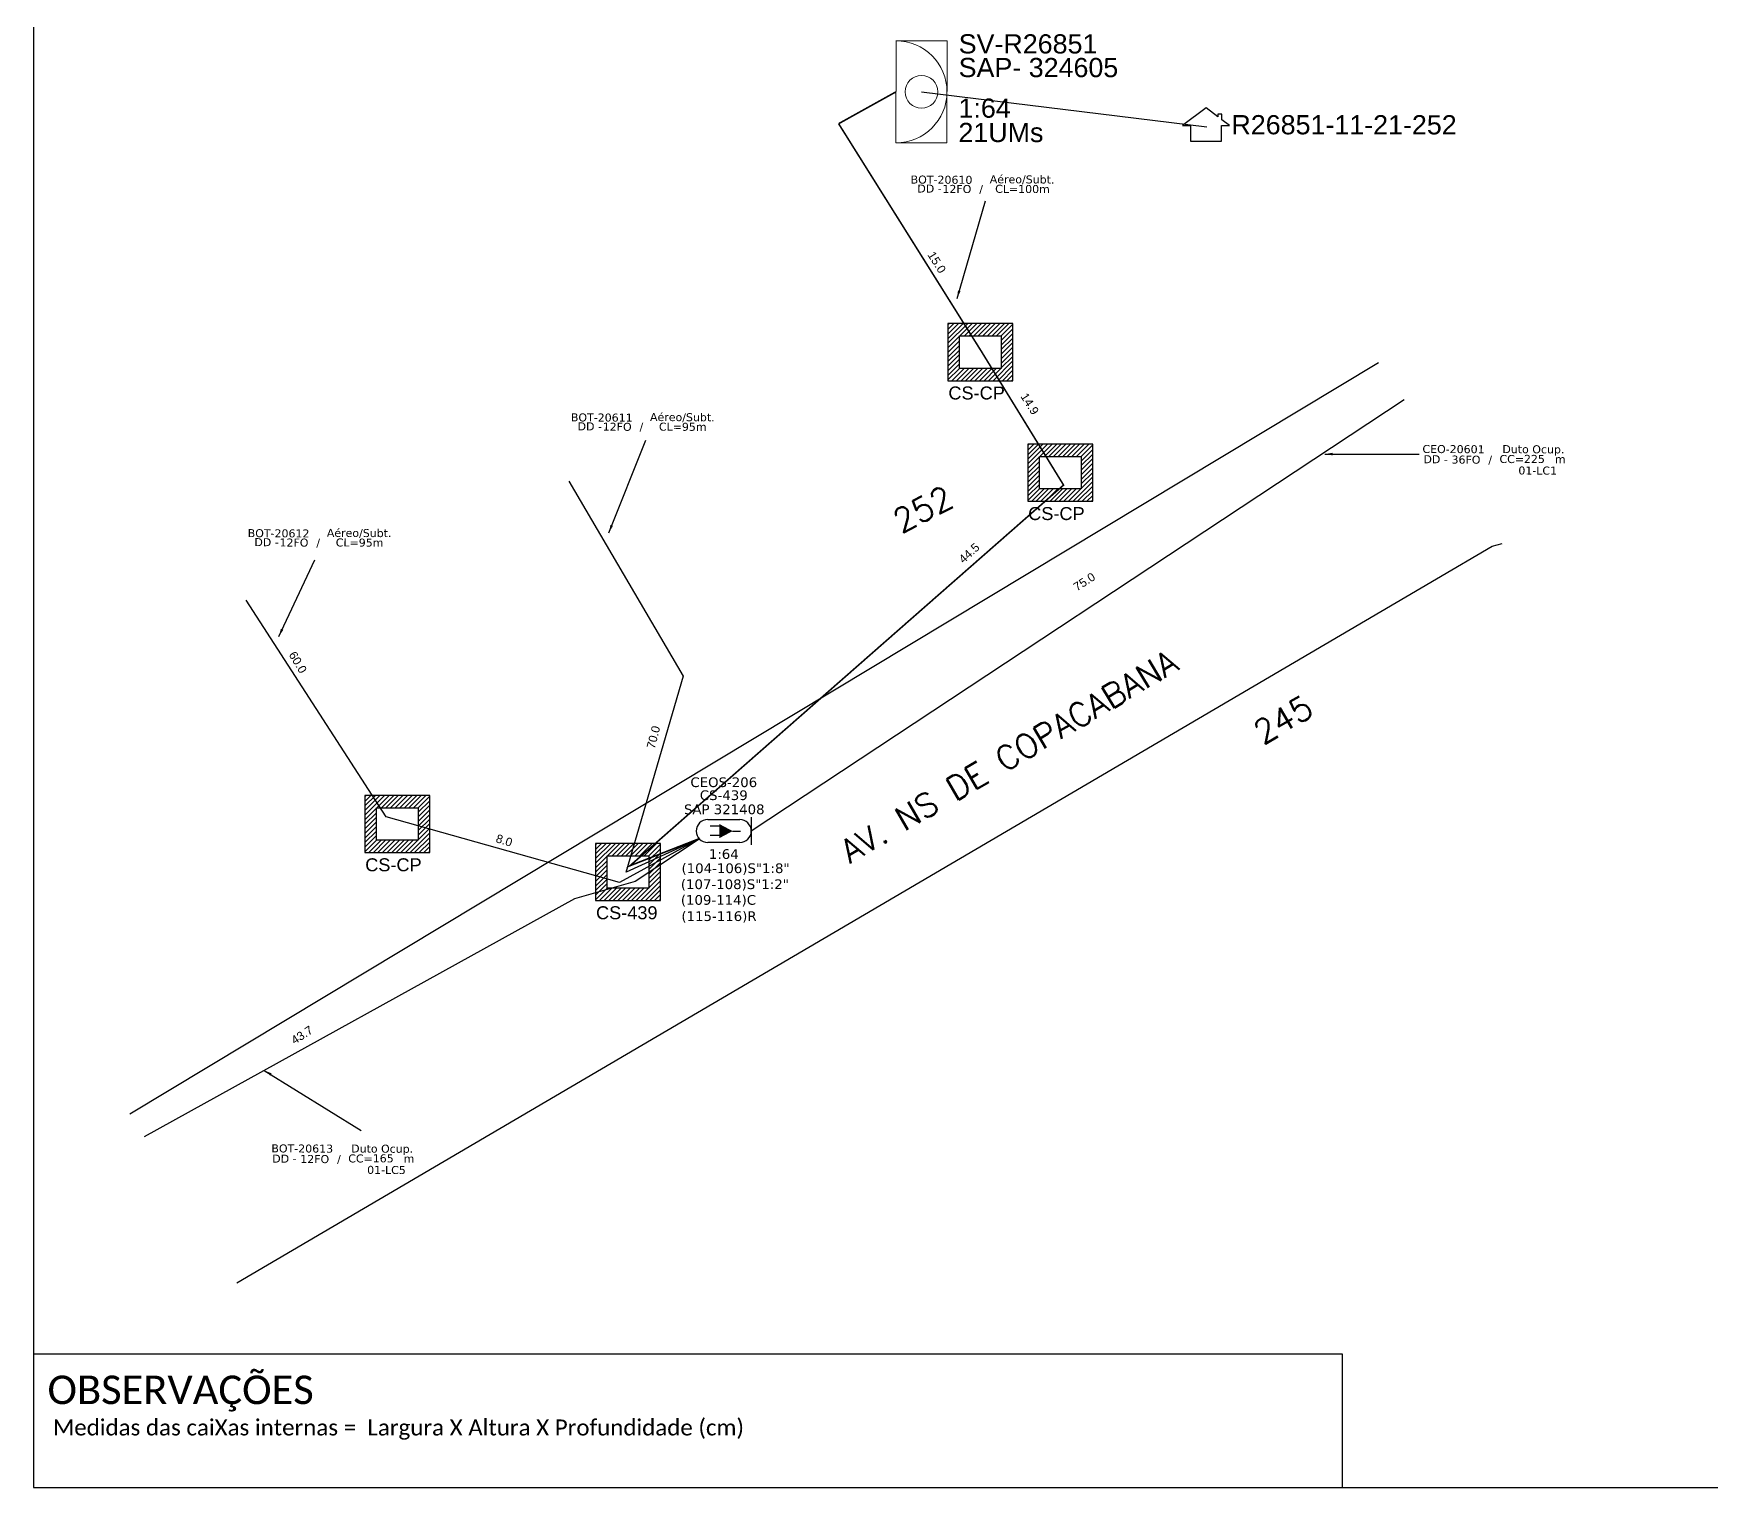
# Model space of a CAD drawing. Extents: x -89 to 749, y 705 to 1299.
# Drawn here: x -89.3 to 330, y 705 to 1068.5 of the extents above; entities that cross this region are included whole.
import ezdxf
from ezdxf.enums import TextEntityAlignment as Align

# ---------------------------------------------------------------- set-up
doc = ezdxf.new("R2010")
doc.units = 0
for name, color, linetype in [('10.1-Caixas Subterrâneas', 5, 'Continuous'), ('20.4-CEOS', 1, 'Continuous'), ('CAP a instalar', 1, 'Continuous'), ('FOLHAS', 7, 'Continuous'), ('label_cabos', 7, 'Continuous'), ('Legenda', 1, 'Continuous'), ('MUB', 252, 'Continuous'), ('surveys legendas', 7, 'Continuous')]:
    doc.layers.add(name, color=color, linetype=linetype)
doc.layers.add("20.0-LEGENDA DOS CDO'S", color=1, linetype='Continuous', lineweight=0)
doc.layers.add('20.1-CDO_INTERIOR', color=1, linetype='Continuous', lineweight=0)
doc.layers.add('EXTRA', color=50, linetype='Continuous', plot=False)
doc.styles.add('ARIAL', font='arial.ttf')
doc.styles.add('ROMANS', font='romans')
doc.styles.add('siredit', font='verdana.ttf')
doc.styles.add('TELEMAR-RJ', font='arial.ttf')
doc.styles.add('WMF-Calibri0', font='calibri.ttf')
doc.linetypes.add('FENCELINE1', pattern='A,0.25,-0.1,[133,ltypeshp.shx,S=0.1,R=0,X=-0.1,Y=0],-0.1,1', length=1.45)
doc.dimstyles.new('CC', dxfattribs={"dimtxt": 1, "dimasz": 2, "dimexe": 0.18, "dimexo": 0.0625, "dimgap": 0.09, "dimtad": 0, "dimdec": 0, "dimrnd": 1, "dimzin": 0, "dimdsep": 46, "dimtxsty": 'siredit', "dimblk": 'NONE', "dimcen": 0, "dimse1": 1, "dimse2": 1, "dimsd1": 1, "dimsd2": 1, "dimclrt": 7, "dimadec": 0, "dimazin": 0, "dimtfac": 1, "dimtdec": 0, "dimtofl": 0, "dimtmove": 0, "dimatfit": 3, "dimfxl": 0, "dimtolj": 1, "dimtzin": 0, "dimarcsym": 0})

# ---------------------------------------------------------------- blocks, each defined once
blk = doc.blocks.new('*X58')
at = {"color": 0, "linetype": 'Continuous'}
for p, q in [((-1.25, 0.34099), (-0.49099, 1.1)), ((-1.25, 0.517767), (-0.667767, 1.1)), ((-1.25, 0.694544), (-0.844544, 1.1)), ((-1.25, 0.87132), (-1.02132, 1.1)), ((-1.25, 1.048097), (-1.198097, 1.1)), ((-0.789214, 0.625), (-0.314214, 1.1)), ((-0.612437, 0.625), (-0.137437, 1.1)), ((-0.43566, 0.625), (0.03934, 1.1)), ((-0.258883, 0.625), (0.216117, 1.1)), ((-0.082107, 0.625), (0.392893, 1.1)), ((0.09467, 0.625), (0.56967, 1.1)), ((0.271447, 0.625), (0.746447, 1.1)), ((0.448223, 0.625), (0.923223, 1.1)), ((0.625, 0.625), (1.1, 1.1)), ((0.801777, 0.625), (1.25, 1.073223)), ((0.8035, 0.449947), (1.25, 0.896447)), ((0.8035, 0.27317), (1.25, 0.71967)), ((-1.25, 0.164214), (-0.8035, 0.610714)), ((-1.25, -0.012563), (-0.8035, 0.433937)), ((-1.25, -0.18934), (-0.8035, 0.25716)), ((-1.25, -0.366117), (-0.8035, 0.080383)), ((0.8035, 0.096393), (1.25, 0.542893)), ((0.8035, -0.080383), (1.25, 0.366117)), ((0.8035, -0.25716), (1.25, 0.18934)), ((0.8035, -0.433937), (1.25, 0.012563)), ((-1.25, -0.542893), (-0.8035, -0.096393)), ((-1.25, -0.71967), (-0.8035, -0.27317)), ((-1.25, -0.896447), (-0.8035, -0.449947)), ((-1.25, -1.073223), (-0.801777, -0.625)), ((-1.1, -1.1), (-0.625, -0.625)), ((-0.923223, -1.1), (-0.448223, -0.625)), ((-0.746447, -1.1), (-0.271447, -0.625)), ((-0.56967, -1.1), (-0.09467, -0.625)), ((-0.392893, -1.1), (0.082107, -0.625)), ((-0.216117, -1.1), (0.258883, -0.625)), ((-0.03934, -1.1), (0.43566, -0.625)), ((0.137437, -1.1), (0.612437, -0.625)), ((0.314214, -1.1), (0.789214, -0.625)), ((0.49099, -1.1), (1.25, -0.34099)), ((0.667767, -1.1), (1.25, -0.517767)), ((0.8035, -0.610714), (1.25, -0.164214)), ((0.844544, -1.1), (1.25, -0.694544)), ((1.02132, -1.1), (1.25, -0.87132)), ((1.198097, -1.1), (1.25, -1.048097))]:
    blk.add_line(p, q, dxfattribs=at)
blk = doc.blocks.new('MANHOLE_MQ')
at = {"color": 0, "linetype": 'Continuous'}
for p, q in [((0.00000623, 0.00000569), (-0.00000627, 0.00000569)), ((-0.00000627, 0.00000569), (-0.00000627, -0.00000531)), ((-0.00000404, 0.00000331), (0.00000399, 0.00000331)), ((-0.00000404, -0.00000294), (-0.00000404, 0.00000331)), ((0.00000399, 0.00000331), (0.00000399, -0.00000294)), ((0.00000623, -0.00000531), (0.00000623, 0.00000569)), ((0.00000399, -0.00000294), (-0.00000404, -0.00000294)), ((0.00000399, -0.00000294), (0.00000399, -0.00000294)), ((-0.00000627, -0.00000531), (0.00000623, -0.00000531))]:
    blk.add_line(p, q, dxfattribs=at)
at = {"color": 0, "linetype": 'Continuous', "xscale": 5e-06, "yscale": 5e-06, "zscale": 1e-05}
blk.add_blockref('*X58', (-0.00000002, 0.00000019), dxfattribs=at)
blk = doc.blocks.new('*U65')
at = {"layer": '20.4-CEOS', "color": 7, "style": 'siredit'}
for tag, p in [('FIBRAS_SPLITTER', (0, 0)), ('FIBRAS_TOP_C', (0, -4.13)), ('RESERVA_FINAIS', (0, -5.46))]:
    blk.add_attdef(tag, p, '', height=1.01, dxfattribs=at)
for tag, p, flags in [('ID_ATIVIDADE', (0, -6.77), 3), ('QTDE', (0, -9.4), 1), ('FATOR', (0, -8.09), 1), ('FID', (0, -10.71), 1)]:
    blk.add_attdef(tag, p, '', height=1.01, dxfattribs=dict(at, flags=flags))
blk = doc.blocks.new('*U66')
at = {"layer": '20.4-CEOS', "color": 7, "style": 'siredit'}
blk.add_attdef('FIBRAS_SPLITTER', (0, 0), '', height=1.01, dxfattribs=at)
for tag, p, flags in [('ID_ATIVIDADE', (0, -1.48), 3), ('QTDE', (0, -4.11), 1), ('FATOR', (0, -2.79), 1), ('FID', (0, -5.42), 1)]:
    blk.add_attdef(tag, p, '', height=1.01, dxfattribs=dict(at, flags=flags))
blk = doc.blocks.new('_None')
blk = doc.blocks.new('Inst CB DT OCUP CFOA-SM-DD-S-12')
at = {"layer": 'label_cabos', "color": 0, "style": 'siredit'}
for tag, flags, p in [('ID_ATIVIDADE', 3, (1.31, 2.67)), ('FATOR', 1, (11.56, 2.55))]:
    blk.add_attdef(tag, text='', height=1, rotation=359.69, dxfattribs=dict(at, flags=flags)).set_placement(p, align=Align.MIDDLE_CENTER)
for tag, p in [('TIPO_CABO', (1.11, 0)), ('DESTINO_CABO', (3.13, 1.26)), ('CABO', (4.69, -0.05)), ('/', (7.71, -0.05)), ('LANCE', (10.41, 0.02)), ('TIPO_CABO', (13.11, 1.24)), ('UND', (16.46, 0)), ('FID', (13.65, -1.41))]:
    blk.add_attdef(tag, text='', height=1, rotation=359.69, dxfattribs=at).set_placement(p, align=Align.MIDDLE_CENTER)
blk.add_attdef('QTDE', (11.93, -0.45), '', height=1, rotation=359.69, dxfattribs=at)
blk = doc.blocks.new('LEGENDA DOS CABOS')
at = {"layer": 'EXTRA', "color": 0, "style": 'siredit'}
for tag, p in [('ID', (4.6, 0.97)), ('XX', (9.03, 0.97))]:
    blk.add_attdef(tag, text='', height=0.48, rotation=359.69, dxfattribs=at).set_placement(p, align=Align.MIDDLE_CENTER)
at = {"layer": 'Legenda', "color": 0, "style": 'siredit'}
for tag, p in [('TIPO_CABO', (1.31, 0)), ('CABO', (4.69, -0.05)), ('/', (6.81, -0.05)), ('METROS', (10.03, -0.05))]:
    blk.add_attdef(tag, text='', height=0.8, rotation=359.69, dxfattribs=at).set_placement(p, align=Align.MIDDLE_CENTER)
blk = doc.blocks.new('Inst CB DT OCUP CFOA-SM-DD-S-36')
at = {"layer": 'label_cabos', "color": 0, "style": 'siredit'}
for tag, flags, p in [('ID_ATIVIDADE', 3, (1.31, 2.67)), ('FATOR', 1, (11.56, 2.55))]:
    blk.add_attdef(tag, text='', height=1, rotation=359.69, dxfattribs=dict(at, flags=flags)).set_placement(p, align=Align.MIDDLE_CENTER)
for tag, p in [('TIPO_CABO', (1.11, 0)), ('DESTINO_CABO', (3.13, 1.26)), ('CABO', (4.69, -0.05)), ('/', (7.71, -0.05)), ('LANCE', (10.41, 0.02)), ('TIPO_CABO', (13.11, 1.24)), ('UND', (16.46, 0)), ('FID', (13.65, -1.41))]:
    blk.add_attdef(tag, text='', height=1, rotation=359.69, dxfattribs=at).set_placement(p, align=Align.MIDDLE_CENTER)
blk.add_attdef('QTDE', (11.93, -0.45), '', height=1, rotation=359.69, dxfattribs=at)

msp = doc.modelspace()

# ---------------------------------------------------------------- linework, layer by layer
msp.add_lwpolyline([(-89.32, 705.02), (749.25, 705.02), (749.25, 1299.02), (-89.32, 1299.02), (-89.32, 705.02)])
at = {"color": 4}
msp.add_lwpolyline([(132.57, 1053.96), (203.83, 1045.18)], dxfattribs=at)
at = {"color": 7}
msp.add_lwpolyline([(206.6, 1047.72), (203.67, 1049.94), (197.82, 1045.5), (199.82, 1045.5), (199.82, 1041.63), (207.52, 1041.63), (207.52, 1045.5), (209.52, 1045.5), (207.6, 1046.95), (207.6, 1048.35), (206.6, 1048.35)], close=True, dxfattribs=at)
for points in [[(-89.24, 738.47), (237.71, 738.47)], [(237.71, 738.47), (237.71, 705.02)]]:
    msp.add_lwpolyline(points, dxfattribs=at)
at = {"layer": '20.1-CDO_INTERIOR', "color": 1, "lineweight": 18}
msp.add_lwpolyline([(138.94, 1041.2), (138.95, 1066.7), (126.2, 1066.71), (126.19, 1041.21)], close=True, dxfattribs=at)
msp.add_circle((132.57, 1053.96), 4.08, dxfattribs=at)
msp.add_arc((126.19, 1053.96), 12.75, 269.9724, 89.9724, dxfattribs=at)
at = {"layer": '20.4-CEOS', "color": 5}
for p, q in [((79.15, 871.99), (87.17, 871.99)), ((87.17, 866.27), (79.15, 866.27))]:
    msp.add_line(p, q, dxfattribs=at)
for points in [[(90.03, 872.58), (90.03, 865.68)], [(82.21, 870.38), (79.77, 870.38)], [(82.21, 868), (79.77, 868)], [(85.37, 869.13), (87.3, 869.13)]]:
    msp.add_lwpolyline(points, dxfattribs=at)
msp.add_lwpolyline([(85.37, 869.13, 0, 3.53, 0), (82.06, 869.13, 3.53, 3.53, 0)], format="xyseb", dxfattribs=at)
for centre, start, end in [((79.15, 869.13), 90, 270), ((87.17, 869.13), 270, 90)]:
    msp.add_arc(centre, 2.86, start, end, dxfattribs=at)
at = {"layer": 'CAP a instalar', "color": 1, "linetype": 'FENCELINE1', "ltscale": 5, "const_width": 0.4}
for points in [[(126.19, 1053.96), (111.86, 1045.99)], [(77, 867.23), (59.73, 860.47), (168.07, 955.64), (147.64, 988.89), (111.86, 1045.99)]]:
    msp.add_lwpolyline(points, dxfattribs=at)
at = {"layer": 'CAP a instalar', "color": 7, "linetype": 'FENCELINE1', "ltscale": 5}
for points in [[(253.17, 976.95), (90.03, 869.13)], [(44.46, 956.63), (72.98, 907.9), (58.7, 858.76)], [(76.99, 867.21), (57.11, 856.28), (-1.21, 872.68), (-36.23, 926.83)], [(76.98, 867.14), (60.99, 856.5), (45.86, 852.22)], [(77, 867.23), (58.78, 858.84)], [(45.86, 852.22), (-61.65, 792.72)]]:
    msp.add_lwpolyline(points, dxfattribs=at)
at = {"layer": 'MUB', "color": 3}
for points in [[(-65.26, 798.42), (246.79, 986.32)], [(-38.53, 756.2), (275.21, 940.35), (277.63, 941.03)]]:
    msp.add_lwpolyline(points, dxfattribs=at)

# ---------------------------------------------------------------- block references
at = {"color": 0, "lineweight": 0}
ref = msp.add_blockref('Inst CB DT OCUP CFOA-SM-DD-S-36', (259.25, 962.1), dxfattribs=dict(at, xscale=2, yscale=2, zscale=2))
ref.add_attrib('DESTINO_CABO', 'CEO-20601', dxfattribs={"layer": 'label_cabos', "color": 0, "height": 2, "rotation": 359.69, "style": 'siredit'}).set_placement((265.52, 964.63), align=Align.MIDDLE_CENTER)
ref.add_attrib('TIPO_CABO', 'Duto Ocup.', dxfattribs={"layer": 'label_cabos', "color": 0, "height": 2, "rotation": 359.69, "style": 'siredit'}).set_placement((285.47, 964.59), align=Align.MIDDLE_CENTER)
ref.add_attrib('/', '/', dxfattribs={"layer": 'label_cabos', "color": 0, "height": 2, "rotation": 359.69, "style": 'siredit'}).set_placement((274.68, 962), align=Align.MIDDLE_CENTER)
ref.add_attrib('FID', '01-LC1', dxfattribs={"layer": 'label_cabos', "color": 0, "height": 2, "rotation": 359.69, "style": 'siredit'}).set_placement((286.55, 959.27), align=Align.MIDDLE_CENTER)
ref.add_attrib('LANCE', 'CC=', dxfattribs={"layer": 'label_cabos', "color": 0, "height": 2, "rotation": 359.69, "style": 'siredit'}).set_placement((280.07, 962.15), align=Align.MIDDLE_CENTER)
ref.add_attrib('UND', 'm', dxfattribs={"layer": 'label_cabos', "color": 0, "height": 2, "rotation": 359.69, "style": 'siredit'}).set_placement((292.18, 962.11), align=Align.MIDDLE_CENTER)
ref.add_attrib('CABO', '36FO', dxfattribs={"layer": 'label_cabos', "color": 0, "height": 2, "rotation": 359.69, "style": 'siredit'}).set_placement((268.63, 962), align=Align.MIDDLE_CENTER)
ref.add_attrib('TIPO_CABO', 'DD - ', dxfattribs={"layer": 'label_cabos', "color": 0, "height": 2, "rotation": 359.69, "style": 'siredit'}).set_placement((261.48, 962.09), align=Align.MIDDLE_CENTER)
ref.add_attrib('QTDE', '225', (283.11, 961.19), dxfattribs={"layer": 'label_cabos', "color": 0, "height": 2, "rotation": 359.69, "style": 'siredit'})
ref = msp.add_blockref('Inst CB DT OCUP CFOA-SM-DD-S-12', (-28.43, 787.24), dxfattribs=dict(at, xscale=2, yscale=2, zscale=2))
ref.add_attrib('DESTINO_CABO', 'BOT-20613', dxfattribs={"layer": 'label_cabos', "color": 0, "height": 2, "rotation": 359.69, "style": 'siredit'}).set_placement((-22.17, 789.77), align=Align.MIDDLE_CENTER)
ref.add_attrib('TIPO_CABO', 'Duto Ocup.', dxfattribs={"layer": 'label_cabos', "color": 0, "height": 2, "rotation": 359.69, "style": 'siredit'}).set_placement((-2.21, 789.73), align=Align.MIDDLE_CENTER)
ref.add_attrib('/', '/', dxfattribs={"layer": 'label_cabos', "color": 0, "height": 2, "rotation": 359.69, "style": 'siredit'}).set_placement((-13, 787.14), align=Align.MIDDLE_CENTER)
ref.add_attrib('FID', '01-LC5', dxfattribs={"layer": 'label_cabos', "color": 0, "height": 2, "rotation": 359.69, "style": 'siredit'}).set_placement((-1.13, 784.41), align=Align.MIDDLE_CENTER)
ref.add_attrib('LANCE', 'CC=', dxfattribs={"layer": 'label_cabos', "color": 0, "height": 2, "rotation": 359.69, "style": 'siredit'}).set_placement((-7.61, 787.28), align=Align.MIDDLE_CENTER)
ref.add_attrib('UND', 'm', dxfattribs={"layer": 'label_cabos', "color": 0, "height": 2, "rotation": 359.69, "style": 'siredit'}).set_placement((4.5, 787.24), align=Align.MIDDLE_CENTER)
ref.add_attrib('CABO', '12FO', dxfattribs={"layer": 'label_cabos', "color": 0, "height": 2, "rotation": 359.69, "style": 'siredit'}).set_placement((-19.06, 787.14), align=Align.MIDDLE_CENTER)
ref.add_attrib('TIPO_CABO', 'DD - ', dxfattribs={"layer": 'label_cabos', "color": 0, "height": 2, "rotation": 359.69, "style": 'siredit'}).set_placement((-26.2, 787.23), align=Align.MIDDLE_CENTER)
ref.add_attrib('QTDE', '165', (-4.57, 786.33), dxfattribs={"layer": 'label_cabos', "color": 0, "height": 2, "rotation": 359.69, "style": 'siredit'})
at = {"layer": '10.1-Caixas Subterrâneas', "color": 30, "xscale": 1297058.320286058, "yscale": 1297058.320286058, "zscale": 1297058.320286058, "rotation": 180.0000000000633}
for p in [(147.27, 989.12), (167.22, 958.97), (1.55, 871.15), (59.22, 859.16)]:
    msp.add_blockref('MANHOLE_MQ', p, dxfattribs=at)
at = {"layer": '20.4-CEOS', "color": 5, "lineweight": 0}
ref = msp.add_blockref('*U65', (72.6, 858.63), dxfattribs=dict(at, xscale=2.4, yscale=2.4, zscale=2.4))
ref.add_attrib('FIBRAS_SPLITTER', '(104-106)S"1:8"', (72.6, 858.63), dxfattribs={"color": 5, "height": 2.4232, "style": 'siredit'})
ref.add_attrib('FIBRAS_TOP_C', '(109-114)C', (72.43, 850.71), dxfattribs={"color": 5, "height": 2.423, "style": 'siredit'})
ref.add_attrib('RESERVA_FINAIS', '(115-116)R', (72.57, 846.65), dxfattribs={"color": 5, "height": 2.423, "style": 'siredit'})
ref = msp.add_blockref('*U66', (72.43, 854.63), dxfattribs=dict(at, xscale=2.4, yscale=2.4, zscale=2.4))
ref.add_attrib('FIBRAS_SPLITTER', '(107-108)S"1:2"', (72.43, 854.63), dxfattribs={"color": 5, "height": 2.4232, "style": 'siredit'})
at = {"layer": 'label_cabos', "color": 0, "lineweight": 0}
ref = msp.add_blockref('LEGENDA DOS CABOS', (129.09, 1028.73), dxfattribs=dict(at, xscale=2, yscale=2, zscale=2))
ref.add_attrib('ID', 'BOT-20610', dxfattribs={"color": 0, "height": 2, "rotation": 359.69, "style": 'siredit'}).set_placement((137.57, 1031.99), align=Align.MIDDLE_CENTER)
ref.add_attrib('CABO', '12FO', dxfattribs={"color": 0, "height": 2, "rotation": 359.69, "style": 'siredit'}).set_placement((141.41, 1029.68), align=Align.MIDDLE_CENTER)
ref.add_attrib('METROS', 'CL=100m', dxfattribs={"color": 0, "height": 2, "rotation": 359.69, "style": 'siredit'}).set_placement((157.8, 1029.68), align=Align.MIDDLE_CENTER)
ref.add_attrib('XX', 'Aéreo/Subt.', dxfattribs={"color": 0, "height": 2, "rotation": 359.69, "style": 'siredit'}).set_placement((157.7, 1032.07), align=Align.MIDDLE_CENTER)
ref.add_attrib('/', '/', dxfattribs={"color": 0, "height": 2, "rotation": 359.69, "style": 'siredit'}).set_placement((147.47, 1029.68), align=Align.MIDDLE_CENTER)
ref.add_attrib('TIPO_CABO', 'DD -', dxfattribs={"color": 0, "height": 2, "rotation": 359.69, "style": 'siredit'}).set_placement((134.57, 1029.77), align=Align.MIDDLE_CENTER)
ref = msp.add_blockref('LEGENDA DOS CABOS', (44.19, 969.27), dxfattribs=dict(at, xscale=2, yscale=2, zscale=2))
ref.add_attrib('ID', 'BOT-20611', dxfattribs={"color": 0, "height": 2, "rotation": 359.69, "style": 'siredit'}).set_placement((52.67, 972.53), align=Align.MIDDLE_CENTER)
ref.add_attrib('CABO', '12FO', dxfattribs={"color": 0, "height": 2, "rotation": 359.69, "style": 'siredit'}).set_placement((56.52, 970.22), align=Align.MIDDLE_CENTER)
ref.add_attrib('METROS', 'CL=95m', dxfattribs={"color": 0, "height": 2, "rotation": 359.69, "style": 'siredit'}).set_placement((72.91, 970.22), align=Align.MIDDLE_CENTER)
ref.add_attrib('XX', 'Aéreo/Subt.', dxfattribs={"color": 0, "height": 2, "rotation": 359.69, "style": 'siredit'}).set_placement((72.8, 972.62), align=Align.MIDDLE_CENTER)
ref.add_attrib('/', '/', dxfattribs={"color": 0, "height": 2, "rotation": 359.69, "style": 'siredit'}).set_placement((62.57, 970.22), align=Align.MIDDLE_CENTER)
ref.add_attrib('TIPO_CABO', 'DD -', dxfattribs={"color": 0, "height": 2, "rotation": 359.69, "style": 'siredit'}).set_placement((49.67, 970.31), align=Align.MIDDLE_CENTER)
ref = msp.add_blockref('LEGENDA DOS CABOS', (-36.57, 940.32), dxfattribs=dict(at, xscale=2, yscale=2, zscale=2))
ref.add_attrib('ID', 'BOT-20612', dxfattribs={"color": 0, "height": 2, "rotation": 359.69, "style": 'siredit'}).set_placement((-28.09, 943.58), align=Align.MIDDLE_CENTER)
ref.add_attrib('CABO', '12FO', dxfattribs={"color": 0, "height": 2, "rotation": 359.69, "style": 'siredit'}).set_placement((-24.24, 941.27), align=Align.MIDDLE_CENTER)
ref.add_attrib('METROS', 'CL=95m', dxfattribs={"color": 0, "height": 2, "rotation": 359.69, "style": 'siredit'}).set_placement((-7.85, 941.27), align=Align.MIDDLE_CENTER)
ref.add_attrib('XX', 'Aéreo/Subt.', dxfattribs={"color": 0, "height": 2, "rotation": 359.69, "style": 'siredit'}).set_placement((-7.95, 943.66), align=Align.MIDDLE_CENTER)
ref.add_attrib('/', '/', dxfattribs={"color": 0, "height": 2, "rotation": 359.69, "style": 'siredit'}).set_placement((-18.18, 941.27), align=Align.MIDDLE_CENTER)
ref.add_attrib('TIPO_CABO', 'DD -', dxfattribs={"color": 0, "height": 2, "rotation": 359.69, "style": 'siredit'}).set_placement((-31.09, 941.36), align=Align.MIDDLE_CENTER)

# ---------------------------------------------------------------- texts
at = {"color": 7, "style": 'WMF-Calibri0'}
msp.add_text('OBSERVAÇÕES', height=7.1308, dxfattribs=at).set_placement((-85.83, 725.86))
at = {"color": 7, "insert": (-84.48, 722.02), "char_height": 4, "width": 658.8434, "attachment_point": 1, "style": 'WMF-Calibri0'}
msp.add_mtext('Medidas das caiXas internas =  Largura X Altura X Profundidade (cm)', dxfattribs=at)
at = {"layer": '10.1-Caixas Subterrâneas', "color": 30, "style": 'ARIAL'}
for s, p in [('CS-CP', (139.29, 977.04)), ('CS-CP', (159.23, 946.89)), ('CS-CP', (-6.44, 859.08)), ('CS-439', (51.24, 847.09))]:
    msp.add_text(s, height=3.245, dxfattribs=at).set_placement(p)
at = {"layer": "20.0-LEGENDA DOS CDO'S", "color": 1, "style": 'ARIAL'}
for s, p in [('SV-R26851', (141.86, 1063.56)), ('SAP- 324605', (141.85, 1057.64)), ('1:64', (141.81, 1047.49)), ('21UMs', (141.8, 1041.4))]:
    msp.add_text(s, height=4.8, rotation=359.9724, dxfattribs=at).set_placement(p)
at = {"layer": '20.4-CEOS', "color": 5, "style": 'siredit'}
for s, p in [('CEOS-206', (83.16, 882.56)), ('CS-439', (83.16, 879.31)), ('SAP 321408', (83.28, 875.78)), ('1:64', (83.16, 864.6))]:
    msp.add_text(s, height=2.423, dxfattribs=at).set_placement(p, align=Align.TOP_CENTER)
at = {"layer": 'FOLHAS', "color": 2, "style": 'TELEMAR-RJ'}
for s, rotation, p in [('15.0', 302.1827, (136.41, 1011.34)), ('14.9', 302.1827, (159.63, 975.96)), ('44.5', 42.6385, (144.47, 938.63)), ('75.0', 32.9906, (173.25, 931.48)), ('60.0', 300.8775, (-23.26, 911.32)), ('70.0', 75.5279, (65.57, 892.6)), ('8.0', 342.4438, (28.29, 866.8)), ('43.7', 32.9906, (-22.25, 818.15))]:
    msp.add_text(s, height=2.109, rotation=rotation, dxfattribs=at).set_placement(p, align=Align.MIDDLE)
at = {"layer": 'MUB', "color": 3, "style": 'ROMANS'}
for s, rotation, p in [('252', 27.3748, (132.9, 949.61)), ('245', 30.411, (222.94, 897.01))]:
    msp.add_text(s, height=5.953, rotation=rotation, dxfattribs=at).set_placement(p, align=Align.MIDDLE_CENTER)
at = {"layer": 'MUB', "color": 0, "style": 'ROMANS'}
msp.add_text('AV. NS DE COPACABANA', height=5.9528, rotation=30.5573, dxfattribs=at).set_placement((114.65, 860.9))
at = {"layer": 'surveys legendas', "color": 7, "style": 'ARIAL'}
msp.add_text('R26851-11-21-252', height=4.8, rotation=359.9724, dxfattribs=at).set_placement((238.16, 1043.33), align=Align.CENTER)

# ---------------------------------------------------------------- leaders
at = {"layer": 'label_cabos'}
for points in [[(141.44, 1002.28), (148.55, 1026.67)], [(54.41, 943.68), (63.65, 966.9)], [(233.35, 963.39), (256.91, 963.4)], [(-28.05, 917.77), (-19.06, 936.95)], [(-31.68, 809.31), (-7.47, 794.3)]]:
    msp.add_leader(points, dimstyle='CC', override={"dimgap": 0.09, "dimtad": 0}, dxfattribs=at)

doc.saveas('drawing.dxf')
